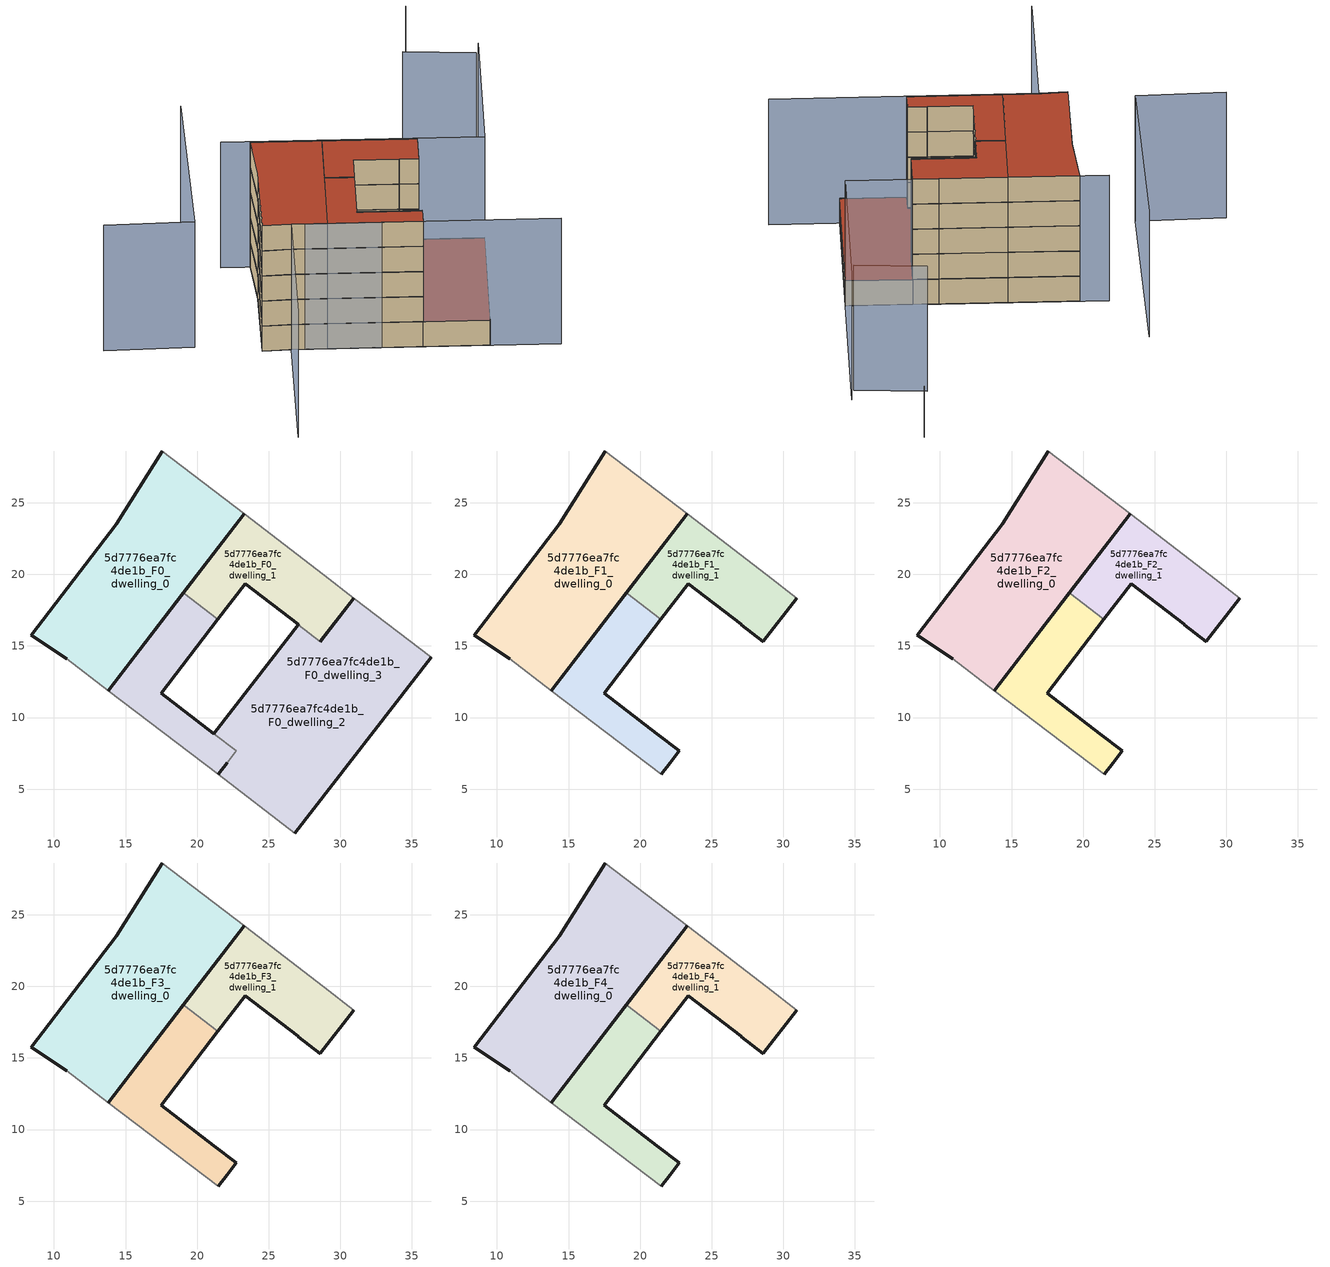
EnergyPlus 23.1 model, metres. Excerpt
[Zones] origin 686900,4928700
5d7776ea7fc4de1b_F0_dwelling_0
 floor ground (EU_floor_Construction): 13.79,11.88 23.28,24.23 17.58,28.62 14.37,23.52 8.43,15.74 10.89,14.1 z0
 wall outside (EU_wall_Construction): 23.28,24.23 13.79,11.88 / 10.89,14.1 8.43,15.74 14.37,23.52 17.58,28.62 z0:3
 wall adiabatic (EU_wall_Construction): 17.58,28.62 23.28,24.23 / 13.79,11.88 10.89,14.1 z0:3
5d7776ea7fc4de1b_F0_dwelling_1
 floor ground (EU_floor_Construction): 30.94,18.35 28.87,19.94 23.28,24.23 19.04,18.71 21.45,16.86 23.37,19.34 27.05,16.5 27.06,16.5 28.6,15.31 z0
 wall outside (EU_wall_Construction): 27.06,16.5 27.05,16.5 23.37,19.34 21.45,16.86 / 19.04,18.71 23.28,24.23 / 30.94,18.35 28.6,15.31 z0:3
 wall adiabatic (EU_wall_Construction): 23.28,24.23 28.87,19.94 30.94,18.35 z0:3
 wall to 5d7776ea7fc4de1b_F0_dwelling_2 (EU_wall_Construction): 21.45,16.85 19.04,18.71 z0:3
 wall to 5d7776ea7fc4de1b_F0_dwelling_3 (EU_wall_Construction): 28.6,15.31 27.06,16.5 z0:3
5d7776ea7fc4de1b_F0_dwelling_2
 floor ground (EU_floor_Construction): 26.83,1.94 36.34,14.2 30.94,18.35 28.6,15.31 27.06,16.5 25.15,14.02 21.18,8.86 22.72,7.67 22.09,6.84 21.47,6.03 z0; 22.09,6.84 22.72,7.67 21.18,8.86 21.17,8.86 17.48,11.7 21.45,16.86 19.04,18.71 13.79,11.88 21.47,6.03 z0
 wall outside (EU_wall_Construction): 22.09,6.84 21.47,6.03 / 13.79,11.88 19.04,18.71 / 21.45,16.86 17.48,11.7 21.17,8.86 21.18,8.86 z0:3
 wall adiabatic (EU_wall_Construction): 21.47,6.03 13.79,11.88 z0:3
 wall to 5d7776ea7fc4de1b_F0_dwelling_3 (EU_wall_Construction): 21.18,8.86 22.72,7.67 22.09,6.84 z0:3
 roof outside (EU_floor_Construction): 36.34,14.2 26.83,1.94 21.47,6.03 22.09,6.84 22.72,7.67 21.18,8.86 25.15,14.02 27.06,16.5 28.6,15.31 30.94,18.35 z3
5d7776ea7fc4de1b_F0_dwelling_3
 floor ground (EU_floor_Construction): 26.83,1.94 36.34,14.2 30.94,18.35 28.6,15.31 27.06,16.5 25.15,14.02 21.18,8.86 22.72,7.67 22.09,6.84 21.47,6.03 z0; 22.09,6.84 22.72,7.67 21.18,8.86 21.17,8.86 17.48,11.7 21.45,16.86 19.04,18.71 13.79,11.88 21.47,6.03 z0
 wall outside (EU_wall_Construction): 21.18,8.86 25.15,14.02 27.06,16.5 / 28.6,15.31 30.94,18.35 / 36.34,14.2 26.83,1.94 / 21.47,6.03 22.09,6.84 z0:3
 wall adiabatic (EU_wall_Construction): 30.94,18.35 36.34,14.2 / 26.83,1.94 21.47,6.03 z0:3
 roof outside (EU_roof_Construction): 21.45,16.86 17.48,11.7 21.17,8.86 21.18,8.86 22.72,7.67 22.09,6.84 21.47,6.03 13.79,11.88 19.04,18.71 z3; 36.34,14.2 26.83,1.94 21.47,6.03 22.09,6.84 22.72,7.67 21.18,8.86 25.15,14.02 27.06,16.5 28.6,15.31 30.94,18.35 z3
5d7776ea7fc4de1b_F1_dwelling_0
 floor to 5d7776ea7fc4de1b_F0_dwelling_0 (EU_floor_Construction): 13.79,11.88 23.28,24.23 17.58,28.62 14.37,23.52 8.43,15.74 10.89,14.1 z3
 wall outside (EU_wall_Construction): 23.28,24.23 13.79,11.88 / 10.89,14.1 8.43,15.74 14.37,23.52 17.58,28.62 z3:6
 wall adiabatic (EU_wall_Construction): 17.58,28.62 23.28,24.23 / 13.79,11.88 10.89,14.1 z3:6
5d7776ea7fc4de1b_F1_dwelling_1
 floor to 5d7776ea7fc4de1b_F0_dwelling_1 (EU_floor_Construction): 30.94,18.35 28.87,19.94 23.28,24.23 19.04,18.71 21.45,16.86 23.37,19.34 27.05,16.5 27.06,16.5 28.6,15.31 z3
 wall outside (EU_wall_Construction): 19.04,18.71 23.28,24.23 / 30.94,18.35 28.6,15.31 27.06,16.5 27.05,16.5 23.37,19.34 21.45,16.86 z3:6
 wall adiabatic (EU_wall_Construction): 23.28,24.23 28.87,19.94 30.94,18.35 z3:6
 wall to 5d7776ea7fc4de1b_F1_dwelling_2 (EU_wall_Construction): 21.45,16.85 19.04,18.71 z3:6
5d7776ea7fc4de1b_F1_dwelling_2
 floor to 5d7776ea7fc4de1b_F0_dwelling_2 (EU_floor_Construction): 22.09,6.84 22.72,7.67 21.18,8.86 21.17,8.86 17.48,11.7 21.45,16.86 19.04,18.71 13.79,11.88 21.47,6.03 z3
 wall outside (EU_wall_Construction): 13.79,11.88 19.04,18.71 / 21.45,16.86 17.48,11.7 21.17,8.86 21.18,8.86 22.72,7.67 22.09,6.84 21.47,6.03 z3:6
 wall adiabatic (EU_wall_Construction): 21.47,6.03 13.79,11.88 z3:6
5d7776ea7fc4de1b_F2_dwelling_0
 floor to 5d7776ea7fc4de1b_F1_dwelling_0 (EU_floor_Construction): 13.79,11.88 23.28,24.23 17.58,28.62 14.37,23.52 8.43,15.74 10.89,14.1 z6
 wall outside (EU_wall_Construction): 23.28,24.23 13.79,11.88 / 10.89,14.1 8.43,15.74 14.37,23.52 17.58,28.62 z6:9
 wall adiabatic (EU_wall_Construction): 17.58,28.62 23.28,24.23 / 13.79,11.88 10.89,14.1 z6:9
5d7776ea7fc4de1b_F2_dwelling_1
 floor to 5d7776ea7fc4de1b_F1_dwelling_1 (EU_floor_Construction): 30.94,18.35 28.87,19.94 23.28,24.23 19.04,18.71 21.45,16.86 23.37,19.34 27.05,16.5 27.06,16.5 28.6,15.31 z6
 wall outside (EU_wall_Construction): 19.04,18.71 23.28,24.23 / 30.94,18.35 28.6,15.31 27.06,16.5 27.05,16.5 23.37,19.34 21.45,16.86 z6:9
 wall adiabatic (EU_wall_Construction): 23.28,24.23 28.87,19.94 30.94,18.35 z6:9
 wall to 5d7776ea7fc4de1b_F2_dwelling_2 (EU_wall_Construction): 21.45,16.85 19.04,18.71 z6:9
5d7776ea7fc4de1b_F2_dwelling_2
 floor to 5d7776ea7fc4de1b_F1_dwelling_2 (EU_floor_Construction): 22.09,6.84 22.72,7.67 21.18,8.86 21.17,8.86 17.48,11.7 21.45,16.86 19.04,18.71 13.79,11.88 21.47,6.03 z6
 wall outside (EU_wall_Construction): 13.79,11.88 19.04,18.71 / 21.45,16.86 17.48,11.7 21.17,8.86 21.18,8.86 22.72,7.67 22.09,6.84 21.47,6.03 z6:9
 wall adiabatic (EU_wall_Construction): 21.47,6.03 13.79,11.88 z6:9
5d7776ea7fc4de1b_F3_dwelling_0
 floor to 5d7776ea7fc4de1b_F2_dwelling_0 (EU_floor_Construction): 13.79,11.88 23.28,24.23 17.58,28.62 14.37,23.52 8.43,15.74 10.89,14.1 z9
 wall outside (EU_wall_Construction): 23.28,24.23 13.79,11.88 / 10.89,14.1 8.43,15.74 14.37,23.52 17.58,28.62 z9:12
 wall adiabatic (EU_wall_Construction): 17.58,28.62 23.28,24.23 / 13.79,11.88 10.89,14.1 z9:12
5d7776ea7fc4de1b_F3_dwelling_1
 floor to 5d7776ea7fc4de1b_F2_dwelling_1 (EU_floor_Construction): 30.94,18.35 28.87,19.94 23.28,24.23 19.04,18.71 21.45,16.86 23.37,19.34 27.05,16.5 27.06,16.5 28.6,15.31 z9
 wall outside (EU_wall_Construction): 19.04,18.71 23.28,24.23 / 30.94,18.35 28.6,15.31 27.06,16.5 27.05,16.5 23.37,19.34 21.45,16.86 z9:12
 wall adiabatic (EU_wall_Construction): 23.28,24.23 28.87,19.94 30.94,18.35 z9:12
 wall to 5d7776ea7fc4de1b_F3_dwelling_2 (EU_wall_Construction): 21.45,16.85 19.04,18.71 z9:12
5d7776ea7fc4de1b_F3_dwelling_2
 floor to 5d7776ea7fc4de1b_F2_dwelling_2 (EU_floor_Construction): 22.09,6.84 22.72,7.67 21.18,8.86 21.17,8.86 17.48,11.7 21.45,16.86 19.04,18.71 13.79,11.88 21.47,6.03 z9
 wall outside (EU_wall_Construction): 13.79,11.88 19.04,18.71 / 21.45,16.86 17.48,11.7 21.17,8.86 21.18,8.86 22.72,7.67 22.09,6.84 21.47,6.03 z9:12
 wall adiabatic (EU_wall_Construction): 21.47,6.03 13.79,11.88 z9:12
5d7776ea7fc4de1b_F4_dwelling_0
 floor to 5d7776ea7fc4de1b_F3_dwelling_0 (EU_floor_Construction): 13.79,11.88 23.28,24.23 17.58,28.62 14.37,23.52 8.43,15.74 10.89,14.1 z12
 wall outside (EU_wall_Construction): 23.28,24.23 13.79,11.88 / 10.89,14.1 8.43,15.74 14.37,23.52 17.58,28.62 z12:15
 wall adiabatic (EU_wall_Construction): 17.58,28.62 23.28,24.23 / 13.79,11.88 10.89,14.1 z12:15
 roof outside (EU_roof_Construction): 23.28,24.23 13.79,11.88 10.89,14.1 8.43,15.74 14.37,23.52 17.58,28.62 z15
5d7776ea7fc4de1b_F4_dwelling_1
 floor to 5d7776ea7fc4de1b_F3_dwelling_1 (EU_floor_Construction): 30.94,18.35 28.87,19.94 23.28,24.23 19.04,18.71 21.45,16.86 23.37,19.34 27.05,16.5 27.06,16.5 28.6,15.31 z12
 wall outside (EU_wall_Construction): 19.04,18.71 23.28,24.23 / 30.94,18.35 28.6,15.31 27.06,16.5 27.05,16.5 23.37,19.34 21.45,16.86 z12:15
 wall adiabatic (EU_wall_Construction): 23.28,24.23 28.87,19.94 30.94,18.35 z12:15
 wall to 5d7776ea7fc4de1b_F4_dwelling_2 (EU_wall_Construction): 21.45,16.85 19.04,18.71 z12:15
 roof outside (EU_roof_Construction): 28.87,19.94 30.94,18.35 28.6,15.31 27.06,16.5 27.05,16.5 23.37,19.34 21.45,16.86 19.04,18.71 23.28,24.23 z15
5d7776ea7fc4de1b_F4_dwelling_2
 floor to 5d7776ea7fc4de1b_F3_dwelling_2 (EU_floor_Construction): 22.09,6.84 22.72,7.67 21.18,8.86 21.17,8.86 17.48,11.7 21.45,16.86 19.04,18.71 13.79,11.88 21.47,6.03 z12
 wall outside (EU_wall_Construction): 13.79,11.88 19.04,18.71 / 21.45,16.86 17.48,11.7 21.17,8.86 21.18,8.86 22.72,7.67 22.09,6.84 21.47,6.03 z12:15
 wall adiabatic (EU_wall_Construction): 21.47,6.03 13.79,11.88 z12:15
 roof outside (EU_roof_Construction): 21.45,16.86 17.48,11.7 21.17,8.86 21.18,8.86 22.72,7.67 22.09,6.84 21.47,6.03 13.79,11.88 19.04,18.71 z15
shading: 0.98,1.11 10.89,14.1 / 10.89,14.1 32.55,-2.42 / 47.05,28.13 36.33,14.2 / 36.33,14.2 15.24,30.41 / 16.45,38.19 3.71,20.66 / 3.71,20.66 -3.74,26.07 / 45.77,26.91 40.21,31.77 / 45.87,38.15 40.69,31.9 z0:15
[Building]
EU S2 Campaign: North Axis=0; Terrain=City; Solar Distribution=FullExterior
[Site:Location]
Bologna: Latitude=44.5; Longitude=11.25; Time Zone=1; Elevation=37
[SizingPeriod:WeatherFileDays]
AnnualSizingPeriod: Begin Month=1; Begin Day of Month=1; End Month=12; End Day of Month=31; Day of Week for Start Day=Monday; Use Weather File Daylight Saving Period=No; Use Weather File Rain and Snow Indicators=No
[MATERIAL]
EU_InternalMass_Material: Roughness=MediumRough; Thickness=0.1; Conductivity=1; Density=1800; Specific Heat=900; Thermal Absorptance=0.9; Solar Absorptance=0.7; Visible Absorptance=0.7
[MATERIAL:NOMASS] Roughness=MediumRough; Thermal Absorptance=0.9; Solar Absorptance=0.7; Visible Absorptance=0.7
Name | Thermal Resistance
EU_wall_NoMass | 0.905828
EU_roof_NoMass | 0.37593
EU_floor_NoMass | 0.67114
[CONSTRUCTION]
EU_wall_Construction: EU_wall_NoMass
EU_roof_Construction: EU_roof_NoMass
EU_floor_Construction: EU_floor_NoMass
EU_InternalMass_Construction: EU_InternalMass_Material
[ZONE] Type=1; Multiplier=1; Ceiling Height=autocalculate; Floor Area=autocalculate; Part of Total Floor Area=Yes
Name | Volume
5d7776ea7fc4de1b_F0_dwelling_0; 5d7776ea7fc4de1b_F1_dwelling_0; 5d7776ea7fc4de1b_F2_dwelling_0; 5d7776ea7fc4de1b_F3_dwelling_0; 5d7776ea7fc4de1b_F4_dwelling_0 | 315.642
5d7776ea7fc4de1b_F0_dwelling_1; 5d7776ea7fc4de1b_F1_dwelling_1; 5d7776ea7fc4de1b_F2_dwelling_1; 5d7776ea7fc4de1b_F3_dwelling_1; 5d7776ea7fc4de1b_F4_dwelling_1 | 139.537
5d7776ea7fc4de1b_F0_dwelling_2; 5d7776ea7fc4de1b_F0_dwelling_3 | 491.826
5d7776ea7fc4de1b_F1_dwelling_2; 5d7776ea7fc4de1b_F2_dwelling_2; 5d7776ea7fc4de1b_F3_dwelling_2; 5d7776ea7fc4de1b_F4_dwelling_2 | 119.72
[INTERNALMASS] Construction=EU_InternalMass_Construction
Name | Zone or ZoneList | Surface Area
5d7776ea7fc4de1b_F0_dwelling_0_EU_InternalMass | 5d7776ea7fc4de1b_F0_dwelling_0 | 105.214
5d7776ea7fc4de1b_F0_dwelling_1_EU_InternalMass | 5d7776ea7fc4de1b_F0_dwelling_1 | 46.5119
5d7776ea7fc4de1b_F0_dwelling_2_EU_InternalMass | 5d7776ea7fc4de1b_F0_dwelling_2 | 39.9069
5d7776ea7fc4de1b_F0_dwelling_3_EU_InternalMass | 5d7776ea7fc4de1b_F0_dwelling_3 | 124.036
5d7776ea7fc4de1b_F1_dwelling_0_EU_InternalMass | 5d7776ea7fc4de1b_F1_dwelling_0 | 105.23
5d7776ea7fc4de1b_F1_dwelling_1_EU_InternalMass | 5d7776ea7fc4de1b_F1_dwelling_1 | 105.224
5d7776ea7fc4de1b_F1_dwelling_2_EU_InternalMass | 5d7776ea7fc4de1b_F1_dwelling_2 | 105.222
5d7776ea7fc4de1b_F2_dwelling_0_EU_InternalMass | 5d7776ea7fc4de1b_F2_dwelling_0 | 105.23
5d7776ea7fc4de1b_F2_dwelling_1_EU_InternalMass | 5d7776ea7fc4de1b_F2_dwelling_1 | 105.224
5d7776ea7fc4de1b_F2_dwelling_2_EU_InternalMass | 5d7776ea7fc4de1b_F2_dwelling_2 | 105.222
5d7776ea7fc4de1b_F3_dwelling_0_EU_InternalMass | 5d7776ea7fc4de1b_F3_dwelling_0 | 105.23
5d7776ea7fc4de1b_F3_dwelling_1_EU_InternalMass | 5d7776ea7fc4de1b_F3_dwelling_1 | 105.224
5d7776ea7fc4de1b_F3_dwelling_2_EU_InternalMass | 5d7776ea7fc4de1b_F3_dwelling_2 | 105.222
5d7776ea7fc4de1b_F4_dwelling_0_EU_InternalMass | 5d7776ea7fc4de1b_F4_dwelling_0 | 105.23
5d7776ea7fc4de1b_F4_dwelling_1_EU_InternalMass | 5d7776ea7fc4de1b_F4_dwelling_1 | 105.224
5d7776ea7fc4de1b_F4_dwelling_2_EU_InternalMass | 5d7776ea7fc4de1b_F4_dwelling_2 | 105.222
[OTHEREQUIPMENT] Fuel Type=Electricity; Design Level Calculation Method=Watts/Area; Power per Zone Floor Area=1; Fraction Latent=0; Fraction Radiant=0; Fraction Lost=0; Carbon Dioxide Generation Rate=0; EndUse Subcategory=EU_Step8_InternalGains
Name | Zone or ZoneList or Space or SpaceList | Schedule
EU_Step8_InternalGain_5d7776ea7fc4de1b_F0_dwelling_0_f000 | 5d7776ea7fc4de1b_F0_dwelling_0 | EU_Step8_GainSchedule_5d7776ea7fc4de1b_F0_dwelling_0_f000
EU_Step8_InternalGain_5d7776ea7fc4de1b_F0_dwelling_1_f000 | 5d7776ea7fc4de1b_F0_dwelling_1 | EU_Step8_GainSchedule_5d7776ea7fc4de1b_F0_dwelling_1_f000
EU_Step8_InternalGain_5d7776ea7fc4de1b_F0_dwelling_2_f000 | 5d7776ea7fc4de1b_F0_dwelling_2 | EU_Step8_GainSchedule_5d7776ea7fc4de1b_F0_dwelling_2_f000
EU_Step8_InternalGain_5d7776ea7fc4de1b_F0_dwelling_3_f000 | 5d7776ea7fc4de1b_F0_dwelling_3 | EU_Step8_GainSchedule_5d7776ea7fc4de1b_F0_dwelling_3_f000
EU_Step8_InternalGain_5d7776ea7fc4de1b_F1_dwelling_0_f000 | 5d7776ea7fc4de1b_F1_dwelling_0 | EU_Step8_GainSchedule_5d7776ea7fc4de1b_F1_dwelling_0_f000
EU_Step8_InternalGain_5d7776ea7fc4de1b_F1_dwelling_1_f000 | 5d7776ea7fc4de1b_F1_dwelling_1 | EU_Step8_GainSchedule_5d7776ea7fc4de1b_F1_dwelling_1_f000
EU_Step8_InternalGain_5d7776ea7fc4de1b_F1_dwelling_2_f000 | 5d7776ea7fc4de1b_F1_dwelling_2 | EU_Step8_GainSchedule_5d7776ea7fc4de1b_F1_dwelling_2_f000
EU_Step8_InternalGain_5d7776ea7fc4de1b_F2_dwelling_0_f000 | 5d7776ea7fc4de1b_F2_dwelling_0 | EU_Step8_GainSchedule_5d7776ea7fc4de1b_F2_dwelling_0_f000
EU_Step8_InternalGain_5d7776ea7fc4de1b_F2_dwelling_1_f000 | 5d7776ea7fc4de1b_F2_dwelling_1 | EU_Step8_GainSchedule_5d7776ea7fc4de1b_F2_dwelling_1_f000
EU_Step8_InternalGain_5d7776ea7fc4de1b_F2_dwelling_2_f000 | 5d7776ea7fc4de1b_F2_dwelling_2 | EU_Step8_GainSchedule_5d7776ea7fc4de1b_F2_dwelling_2_f000
EU_Step8_InternalGain_5d7776ea7fc4de1b_F3_dwelling_0_f000 | 5d7776ea7fc4de1b_F3_dwelling_0 | EU_Step8_GainSchedule_5d7776ea7fc4de1b_F3_dwelling_0_f000
EU_Step8_InternalGain_5d7776ea7fc4de1b_F3_dwelling_1_f000 | 5d7776ea7fc4de1b_F3_dwelling_1 | EU_Step8_GainSchedule_5d7776ea7fc4de1b_F3_dwelling_1_f000
EU_Step8_InternalGain_5d7776ea7fc4de1b_F3_dwelling_2_f000 | 5d7776ea7fc4de1b_F3_dwelling_2 | EU_Step8_GainSchedule_5d7776ea7fc4de1b_F3_dwelling_2_f000
EU_Step8_InternalGain_5d7776ea7fc4de1b_F4_dwelling_0_f000 | 5d7776ea7fc4de1b_F4_dwelling_0 | EU_Step8_GainSchedule_5d7776ea7fc4de1b_F4_dwelling_0_f000
EU_Step8_InternalGain_5d7776ea7fc4de1b_F4_dwelling_1_f000 | 5d7776ea7fc4de1b_F4_dwelling_1 | EU_Step8_GainSchedule_5d7776ea7fc4de1b_F4_dwelling_1_f000
EU_Step8_InternalGain_5d7776ea7fc4de1b_F4_dwelling_2_f000 | 5d7776ea7fc4de1b_F4_dwelling_2 | EU_Step8_GainSchedule_5d7776ea7fc4de1b_F4_dwelling_2_f000
[ZONEVENTILATION:DESIGNFLOWRATE] Schedule=EU_AlwaysOn; Design Flow Rate Calculation Method=AirChanges/Hour; Air Changes per Hour=0.73129; Ventilation Type=Natural; Fan Pressure Rise=0; Fan Total Efficiency=1; Constant Term Coefficient=1; Temperature Term Coefficient=0; Velocity Term Coefficient=0; Velocity Squared Term Coefficient=0; Minimum Indoor Temperature=-100; Maximum Indoor Temperature=100; Delta Temperature=-100; Minimum Outdoor Temperature=-100; Maximum Outdoor Temperature=100; Maximum Wind Speed=40
Name | Zone or ZoneList or Space or SpaceList
EU_ConstantAir_5d7776ea7fc4de1b_F0_dwelling_0 | 5d7776ea7fc4de1b_F0_dwelling_0
EU_ConstantAir_5d7776ea7fc4de1b_F0_dwelling_1 | 5d7776ea7fc4de1b_F0_dwelling_1
EU_ConstantAir_5d7776ea7fc4de1b_F0_dwelling_2 | 5d7776ea7fc4de1b_F0_dwelling_2
EU_ConstantAir_5d7776ea7fc4de1b_F0_dwelling_3 | 5d7776ea7fc4de1b_F0_dwelling_3
EU_ConstantAir_5d7776ea7fc4de1b_F1_dwelling_0 | 5d7776ea7fc4de1b_F1_dwelling_0
EU_ConstantAir_5d7776ea7fc4de1b_F1_dwelling_1 | 5d7776ea7fc4de1b_F1_dwelling_1
EU_ConstantAir_5d7776ea7fc4de1b_F1_dwelling_2 | 5d7776ea7fc4de1b_F1_dwelling_2
EU_ConstantAir_5d7776ea7fc4de1b_F2_dwelling_0 | 5d7776ea7fc4de1b_F2_dwelling_0
EU_ConstantAir_5d7776ea7fc4de1b_F2_dwelling_1 | 5d7776ea7fc4de1b_F2_dwelling_1
EU_ConstantAir_5d7776ea7fc4de1b_F2_dwelling_2 | 5d7776ea7fc4de1b_F2_dwelling_2
EU_ConstantAir_5d7776ea7fc4de1b_F3_dwelling_0 | 5d7776ea7fc4de1b_F3_dwelling_0
EU_ConstantAir_5d7776ea7fc4de1b_F3_dwelling_1 | 5d7776ea7fc4de1b_F3_dwelling_1
EU_ConstantAir_5d7776ea7fc4de1b_F3_dwelling_2 | 5d7776ea7fc4de1b_F3_dwelling_2
EU_ConstantAir_5d7776ea7fc4de1b_F4_dwelling_0 | 5d7776ea7fc4de1b_F4_dwelling_0
EU_ConstantAir_5d7776ea7fc4de1b_F4_dwelling_1 | 5d7776ea7fc4de1b_F4_dwelling_1
EU_ConstantAir_5d7776ea7fc4de1b_F4_dwelling_2 | 5d7776ea7fc4de1b_F4_dwelling_2
[HVACTEMPLATE:THERMOSTAT] Constant Heating Setpoint=20; Constant Cooling Setpoint=50
EU_HeatOnly_5d7776ea7fc4de1b_F0_dwelling_0; EU_HeatOnly_5d7776ea7fc4de1b_F0_dwelling_1; EU_HeatOnly_5d7776ea7fc4de1b_F0_dwelling_2; EU_HeatOnly_5d7776ea7fc4de1b_F0_dwelling_3; EU_HeatOnly_5d7776ea7fc4de1b_F1_dwelling_0; EU_HeatOnly_5d7776ea7fc4de1b_F1_dwelling_1; EU_HeatOnly_5d7776ea7fc4de1b_F1_dwelling_2; EU_HeatOnly_5d7776ea7fc4de1b_F2_dwelling_0; EU_HeatOnly_5d7776ea7fc4de1b_F2_dwelling_1; EU_HeatOnly_5d7776ea7fc4de1b_F2_dwelling_2; EU_HeatOnly_5d7776ea7fc4de1b_F3_dwelling_0; EU_HeatOnly_5d7776ea7fc4de1b_F3_dwelling_1; EU_HeatOnly_5d7776ea7fc4de1b_F3_dwelling_2; EU_HeatOnly_5d7776ea7fc4de1b_F4_dwelling_0; EU_HeatOnly_5d7776ea7fc4de1b_F4_dwelling_1; EU_HeatOnly_5d7776ea7fc4de1b_F4_dwelling_2
[HVACTEMPLATE:ZONE:IDEALLOADSAIRSYSTEM] System Availability Schedule=EU_AlwaysOn; Maximum Heating Supply Air Temperature=50; Minimum Cooling Supply Air Temperature=13; Maximum Heating Supply Air Humidity Ratio=0.0156; Minimum Cooling Supply Air Humidity Ratio=0.0077; Heating Limit=NoLimit; Cooling Limit=NoLimit; Heating Availability Schedule=EU_AlwaysOn; Cooling Availability Schedule=EU_CoolingOff; Dehumidification Control Type=ConstantSensibleHeatRatio; Cooling Sensible Heat Ratio=0.7; Dehumidification Setpoint=60; Humidification Control Type=None; Humidification Setpoint=30; Outdoor Air Method=None; Outdoor Air Flow Rate per Person=0.00944; Outdoor Air Flow Rate per Zone Floor Area=0; Outdoor Air Flow Rate per Zone=0; Demand Controlled Ventilation Type=None; Outdoor Air Economizer Type=NoEconomizer; Heat Recovery Type=None; Sensible Heat Recovery Effectiveness=0.7; Latent Heat Recovery Effectiveness=0.65
Name | Template Thermostat
5d7776ea7fc4de1b_F0_dwelling_0 | EU_HeatOnly_5d7776ea7fc4de1b_F0_dwelling_0
5d7776ea7fc4de1b_F0_dwelling_1 | EU_HeatOnly_5d7776ea7fc4de1b_F0_dwelling_1
5d7776ea7fc4de1b_F0_dwelling_2 | EU_HeatOnly_5d7776ea7fc4de1b_F0_dwelling_2
5d7776ea7fc4de1b_F0_dwelling_3 | EU_HeatOnly_5d7776ea7fc4de1b_F0_dwelling_3
5d7776ea7fc4de1b_F1_dwelling_0 | EU_HeatOnly_5d7776ea7fc4de1b_F1_dwelling_0
5d7776ea7fc4de1b_F1_dwelling_1 | EU_HeatOnly_5d7776ea7fc4de1b_F1_dwelling_1
5d7776ea7fc4de1b_F1_dwelling_2 | EU_HeatOnly_5d7776ea7fc4de1b_F1_dwelling_2
5d7776ea7fc4de1b_F2_dwelling_0 | EU_HeatOnly_5d7776ea7fc4de1b_F2_dwelling_0
5d7776ea7fc4de1b_F2_dwelling_1 | EU_HeatOnly_5d7776ea7fc4de1b_F2_dwelling_1
5d7776ea7fc4de1b_F2_dwelling_2 | EU_HeatOnly_5d7776ea7fc4de1b_F2_dwelling_2
5d7776ea7fc4de1b_F3_dwelling_0 | EU_HeatOnly_5d7776ea7fc4de1b_F3_dwelling_0
5d7776ea7fc4de1b_F3_dwelling_1 | EU_HeatOnly_5d7776ea7fc4de1b_F3_dwelling_1
5d7776ea7fc4de1b_F3_dwelling_2 | EU_HeatOnly_5d7776ea7fc4de1b_F3_dwelling_2
5d7776ea7fc4de1b_F4_dwelling_0 | EU_HeatOnly_5d7776ea7fc4de1b_F4_dwelling_0
5d7776ea7fc4de1b_F4_dwelling_1 | EU_HeatOnly_5d7776ea7fc4de1b_F4_dwelling_1
5d7776ea7fc4de1b_F4_dwelling_2 | EU_HeatOnly_5d7776ea7fc4de1b_F4_dwelling_2
[SIZING:ZONE] Zone Cooling Design Supply Air Temperature Input Method=SupplyAirTemperature; Zone Cooling Design Supply Air Temperature=13; Zone Heating Design Supply Air Temperature Input Method=SupplyAirTemperature; Zone Heating Design Supply Air Temperature=50; Zone Cooling Design Supply Air Humidity Ratio=0.008; Zone Heating Design Supply Air Humidity Ratio=0.008; Cooling Design Air Flow Method=DesignDay; Cooling Design Air Flow Rate=0; Cooling Minimum Air Flow per Zone Floor Area=0.000762; Cooling Minimum Air Flow=0; Cooling Minimum Air Flow Fraction=0.2; Heating Design Air Flow Method=DesignDay; Heating Design Air Flow Rate=0; Heating Maximum Air Flow per Zone Floor Area=0.002032; Heating Maximum Air Flow=0.141576; Heating Maximum Air Flow Fraction=0.3; Account for Dedicated Outdoor Air System=No; Dedicated Outdoor Air System Control Strategy=NeutralSupplyAir; Dedicated Outdoor Air Low Setpoint Temperature for Design=autosize; Dedicated Outdoor Air High Setpoint Temperature for Design=autosize; Zone Load Sizing Method=Sensible Load Only No Latent Load; Zone Latent Cooling Design Supply Air Humidity Ratio Input Method=HumidityRatioDifference; Zone Cooling Design Supply Air Humidity Ratio Difference=0.005; Zone Latent Heating Design Supply Air Humidity Ratio Input Method=HumidityRatioDifference; Zone Humidification Design Supply Air Humidity Ratio Difference=0.005
5d7776ea7fc4de1b_F0_dwelling_0; 5d7776ea7fc4de1b_F0_dwelling_1; 5d7776ea7fc4de1b_F0_dwelling_2; 5d7776ea7fc4de1b_F0_dwelling_3; 5d7776ea7fc4de1b_F1_dwelling_0; 5d7776ea7fc4de1b_F1_dwelling_1; 5d7776ea7fc4de1b_F1_dwelling_2; 5d7776ea7fc4de1b_F2_dwelling_0; 5d7776ea7fc4de1b_F2_dwelling_1; 5d7776ea7fc4de1b_F2_dwelling_2; 5d7776ea7fc4de1b_F3_dwelling_0; 5d7776ea7fc4de1b_F3_dwelling_1; 5d7776ea7fc4de1b_F3_dwelling_2; 5d7776ea7fc4de1b_F4_dwelling_0; 5d7776ea7fc4de1b_F4_dwelling_1; 5d7776ea7fc4de1b_F4_dwelling_2
[SCHEDULE:CONSTANT]
Name | Hourly Value
EU_AlwaysOn | 1
EU_CoolingOff | 0
[SCHEDULE:FILE] Column Number=1; Rows to Skip at Top=0; Number of Hours of Data=8760; Column Separator=Comma; Interpolate to Timestep=No; Minutes per Item=60; Adjust Schedule for Daylight Savings=Yes
Name | File
EU_Step8_GainSchedule_5d7776ea7fc4de1b_F0_dwelling_0_f000 | ../../schedules/5d7776ea7fc4de1b/5d7776ea7fc4de1b_F0_dwelling_0_f000_gain.csv
EU_Step8_GainSchedule_5d7776ea7fc4de1b_F0_dwelling_1_f000 | ../../schedules/5d7776ea7fc4de1b/5d7776ea7fc4de1b_F0_dwelling_1_f000_gain.csv
EU_Step8_GainSchedule_5d7776ea7fc4de1b_F0_dwelling_2_f000 | ../../schedules/5d7776ea7fc4de1b/5d7776ea7fc4de1b_F0_dwelling_2_f000_gain.csv
EU_Step8_GainSchedule_5d7776ea7fc4de1b_F0_dwelling_3_f000 | ../../schedules/5d7776ea7fc4de1b/5d7776ea7fc4de1b_F0_dwelling_3_f000_gain.csv
EU_Step8_GainSchedule_5d7776ea7fc4de1b_F1_dwelling_0_f000 | ../../schedules/5d7776ea7fc4de1b/5d7776ea7fc4de1b_F1_dwelling_0_f000_gain.csv
EU_Step8_GainSchedule_5d7776ea7fc4de1b_F1_dwelling_1_f000 | ../../schedules/5d7776ea7fc4de1b/5d7776ea7fc4de1b_F1_dwelling_1_f000_gain.csv
EU_Step8_GainSchedule_5d7776ea7fc4de1b_F1_dwelling_2_f000 | ../../schedules/5d7776ea7fc4de1b/5d7776ea7fc4de1b_F1_dwelling_2_f000_gain.csv
EU_Step8_GainSchedule_5d7776ea7fc4de1b_F2_dwelling_0_f000 | ../../schedules/5d7776ea7fc4de1b/5d7776ea7fc4de1b_F2_dwelling_0_f000_gain.csv
EU_Step8_GainSchedule_5d7776ea7fc4de1b_F2_dwelling_1_f000 | ../../schedules/5d7776ea7fc4de1b/5d7776ea7fc4de1b_F2_dwelling_1_f000_gain.csv
EU_Step8_GainSchedule_5d7776ea7fc4de1b_F2_dwelling_2_f000 | ../../schedules/5d7776ea7fc4de1b/5d7776ea7fc4de1b_F2_dwelling_2_f000_gain.csv
EU_Step8_GainSchedule_5d7776ea7fc4de1b_F3_dwelling_0_f000 | ../../schedules/5d7776ea7fc4de1b/5d7776ea7fc4de1b_F3_dwelling_0_f000_gain.csv
EU_Step8_GainSchedule_5d7776ea7fc4de1b_F3_dwelling_1_f000 | ../../schedules/5d7776ea7fc4de1b/5d7776ea7fc4de1b_F3_dwelling_1_f000_gain.csv
EU_Step8_GainSchedule_5d7776ea7fc4de1b_F3_dwelling_2_f000 | ../../schedules/5d7776ea7fc4de1b/5d7776ea7fc4de1b_F3_dwelling_2_f000_gain.csv
EU_Step8_GainSchedule_5d7776ea7fc4de1b_F4_dwelling_0_f000 | ../../schedules/5d7776ea7fc4de1b/5d7776ea7fc4de1b_F4_dwelling_0_f000_gain.csv
EU_Step8_GainSchedule_5d7776ea7fc4de1b_F4_dwelling_1_f000 | ../../schedules/5d7776ea7fc4de1b/5d7776ea7fc4de1b_F4_dwelling_1_f000_gain.csv
EU_Step8_GainSchedule_5d7776ea7fc4de1b_F4_dwelling_2_f000 | ../../schedules/5d7776ea7fc4de1b/5d7776ea7fc4de1b_F4_dwelling_2_f000_gain.csv
